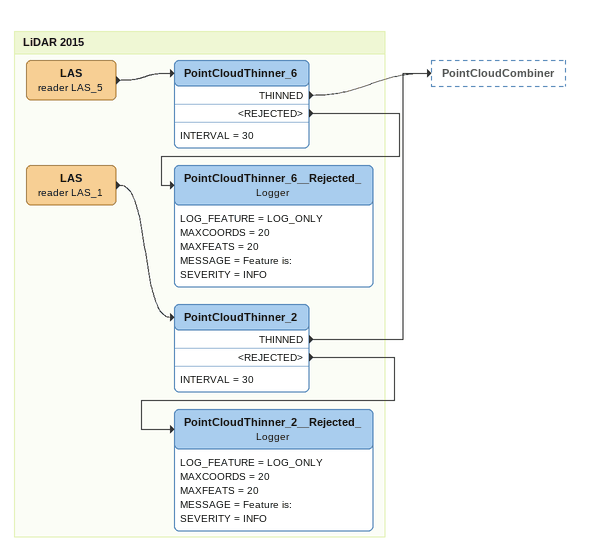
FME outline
Bookmark: LiDAR 2015
LAS (reader LAS_5)
    -> PointCloudThinner_6
PointCloudThinner_6
    INTERVAL = 30
    THINNED -> PointCloudCombiner
    <REJECTED> -> PointCloudThinner_6__Rejected_
PointCloudThinner_6__Rejected_: Logger
    LOG_FEATURE = LOG_ONLY
    MAXCOORDS = 20
    MAXFEATS = 20
    MESSAGE = Feature is:
    SEVERITY = INFO
LAS (reader LAS_1)
    -> PointCloudThinner_2
PointCloudThinner_2
    INTERVAL = 30
    THINNED -> PointCloudCombiner
    <REJECTED> -> PointCloudThinner_2__Rejected_
PointCloudThinner_2__Rejected_: Logger
    LOG_FEATURE = LOG_ONLY
    MAXCOORDS = 20
    MAXFEATS = 20
    MESSAGE = Feature is:
    SEVERITY = INFO
